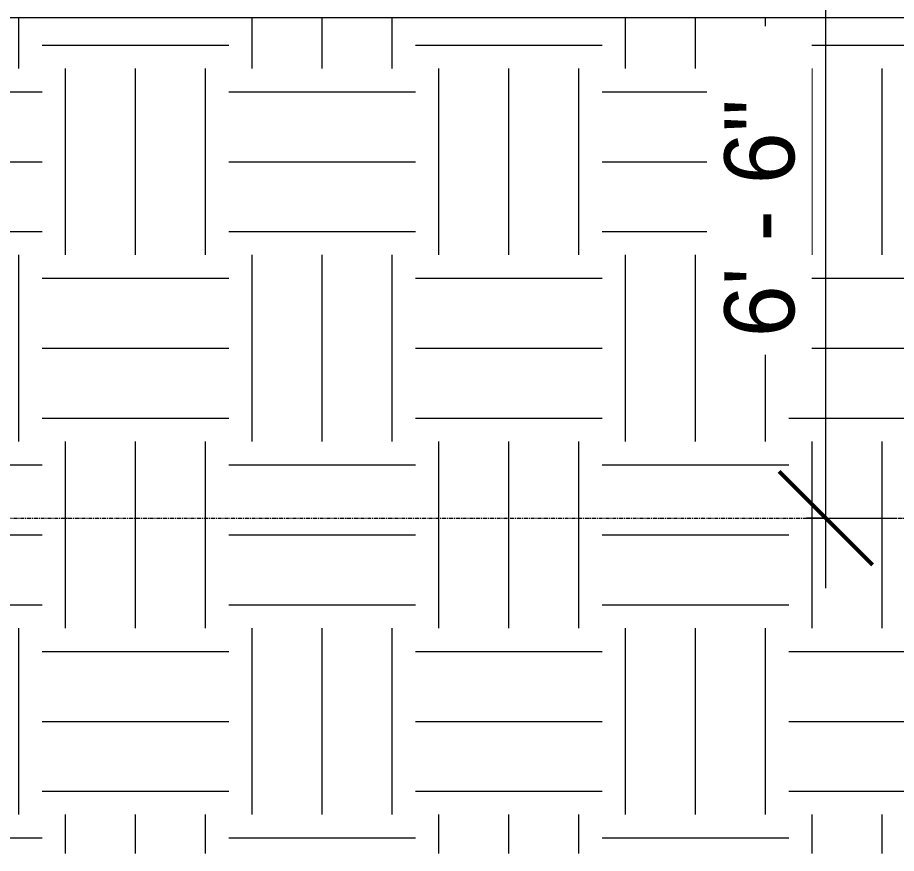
# Model space of a CAD drawing. Header units: inches. Extents: x 1822 to 8392, y -297 to 673.
# Drawn here: x 7981 to 8094, y -195.1 to -87.6 of the extents above; entities that cross this region are included whole.
import ezdxf

# ---------------------------------------------------------------- set-up
doc = ezdxf.new("R2010")
doc.units = ezdxf.units.IN
doc.header["$MEASUREMENT"] = 0
doc.linetypes.add('Grid Line 1_2_', pattern=[0.875, 0.5, -0.125, 0.125, -0.125])
for name, color, linetype, lineweight in [('0-4', 250, 'Continuous', 5), ('A-ANNO-DIMS', 211, 'Continuous', 9), ('A-ANNO-DIMS-96', 211, 'Continuous', 9), ('A-FLOR-LEVL-4', 51, 'Grid Line 1_2_', 9), ('C-TOPO', 7, 'Continuous', 9), ('C-TOPO-1', 252, 'Continuous', 9)]:
    doc.layers.add(name, color=color, linetype=linetype, lineweight=lineweight)
doc.styles.add('Century Gothic', font='ufonts.com_century-gothic.ttf', dxfattribs={"height": 9})
doc.dimstyles.new('OD__1_4__Tol__', dxfattribs={"dimscale": 12, "dimtxt": 9.397514, "dimasz": 1, "dimexe": 0.75, "dimexo": 0.5, "dimgap": 0.125, "dimtad": 1, "dimrnd": 0.25, "dimzin": 1, "dimdsep": 46, "dimlunit": 4, "dimtxsty": 'Century Gothic', "dimblk1": 'OBLIQUE', "dimblk2": 'OBLIQUE', "dimsah": 1, "dimcen": 0.09, "dimdle": 0.75, "dimazin": 0, "dimtfac": 1, "dimtdec": 4, "dimtix": 1, "dimtmove": 0, "dimatfit": 3, "dimfxl": 1, "dimtvp": 1, "dimtfill": 1, "dimfrac": 2, "dimtolj": 1, "dimtzin": 0, "dimarcsym": 2})

# ---------------------------------------------------------------- blocks, each defined once
blk = doc.blocks.new('CTR  - Topography_rvt-3-SECTION AT INTAKE AREA WELL')
at = {"layer": 'C-TOPO-1'}
h = blk.add_hatch(dxfattribs=at)
h.set_pattern_fill('FP_164', color=256, style=0, pattern_type=2)
h.set_pattern_definition([(0, (2872.12, 124.832), (24, 24), [24, -24]), (0, (2872.12, 133.832), (24, 24), [24, -24]), (0, (2872.12, 142.832), (24, 24), [24, -24]), (90, (2875.12, 145.832), (-24, 24), [24, -24]), (90, (2884.12, 145.832), (-24, 24), [24, -24]), (90, (2893.12, 145.832), (-24, 24), [24, -24])])
h.paths.add_polyline_path([(3125.32, -195.13), (3144.32, -195.13), (3144.32, -182), (3125.32, -182), (3125.32, -168), (3136.32, -168), (3136.32, -87.61), (2640.32, -87.61), (2640.32, -168), (2651.32, -168), (2651.32, -182), (2632.32, -182), (2632.32, -195.13), (3120.6, -195.13)], flags=0)
at = {"layer": 'C-TOPO'}
for p, q in [((2667.91, -87.61), (2962.99, -87.61)), ((2962.99, -87.61), (3120.6, -87.61))]:
    blk.add_line(p, q, dxfattribs=at)
blk = doc.blocks.new('DIMBLOCK11-SECTION AT INTAKE AREA WELL')
at = {"layer": 'A-ANNO-DIMS-96', "lineweight": 50}
for p, q in [((8084.89, -74), (8078.89, -68)), ((8084.89, -74), (8090.89, -80)), ((8084.89, -152), (8078.89, -146)), ((8084.89, -152), (8090.89, -158))]:
    blk.add_line(p, q, dxfattribs=at)
at = {"layer": 'A-ANNO-DIMS-96'}
for p, q in [((7954.42, -74), (8093.89, -74)), ((8084.89, -74), (7954.42, -74)), ((8084.89, -161), (8084.89, -74)), ((8082.4, -152), (8093.89, -152)), ((8084.89, -152), (8082.4, -152))]:
    blk.add_line(p, q, dxfattribs=at)
at = {"layer": 'A-ANNO-DIMS-96', "color": 0, "insert": (8071.85, -128.74), "char_height": 9, "width": 37.7691, "attachment_point": 1, "rotation": 90, "line_spacing_factor": 0.984502, "style": 'Century Gothic', "bg_fill": 3, "box_fill_scale": 1.25, "bg_fill_color": 256, "bg_fill_true_color": 13158600, "bg_fill_transparency": 0}
blk.add_mtext('6\' - 6"', dxfattribs=at)
blk = doc.blocks.new('_Oblique')
at = {"color": 0, "linetype": 'ByBlock', "lineweight": -2}
blk.add_line((-0.5, -0.5), (0.5, 0.5), dxfattribs=at)

msp = doc.modelspace()

# ---------------------------------------------------------------- linework, layer by layer
at = {"layer": 'A-FLOR-LEVL-4'}
msp.add_line((7596.32459, -152), (8368.11551, -152), dxfattribs=at)

# ---------------------------------------------------------------- block references
at = {"layer": '0-4'}
msp.add_blockref('CTR  - Topography_rvt-3-SECTION AT INTAKE AREA WELL', (5110.09905, 0), dxfattribs=at)

# ---------------------------------------------------------------- next in the draw order: dimensions: what is measured, and where the dimension line sits
at = {"layer": 'A-ANNO-DIMS'}
dim = msp.add_linear_dim(base=(8084.88508, -74), p1=(8076.3998, -152), p2=(7948.42278, -74), angle=90, dimstyle='OD__1_4__Tol__', override={"dimpost": '<>', "dimfxl": 149.873666}, dxfattribs=at)
dim.commit()
dim.dimension.update_dxf_attribs({"geometry": 'DIMBLOCK11-SECTION AT INTAKE AREA WELL', "text_midpoint": (8078.6587, -113)})

doc.saveas('drawing.dxf')
